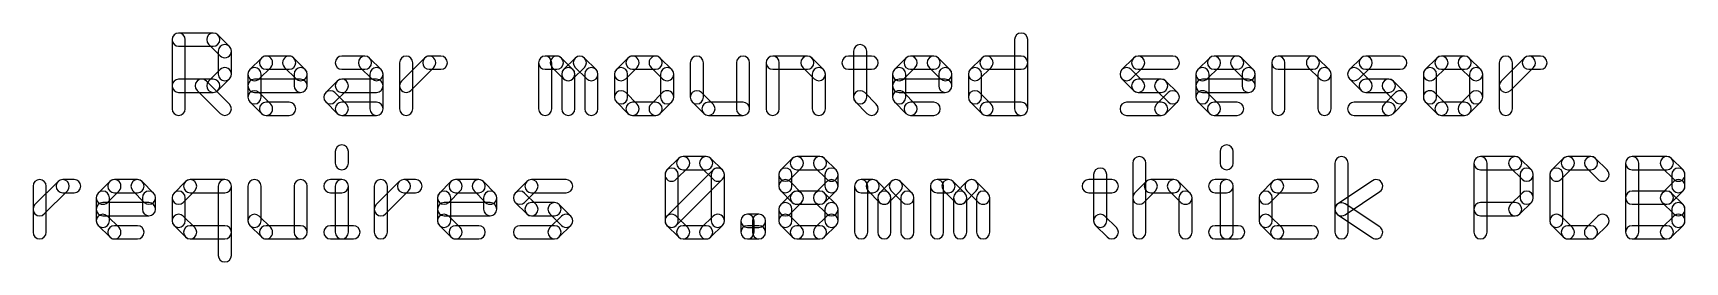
# Model space of a CAD drawing. Extents: x -0.1 to 53.2, y -0.1 to 26.1.
# Drawn here: x 27.78 to 53.25, y 10.76 to 14.29 of the extents above; entities that cross this region are included whole.
import ezdxf

# ---------------------------------------------------------------- set-up
doc = ezdxf.new("R2010")
doc.units = 0
doc.layers.add('20', color=7, linetype='CONTINUOUS')

msp = doc.modelspace()

# ---------------------------------------------------------------- linework, layer by layer
at = {"layer": '20'}
for points in [[(30.1237, 13.1191), (30.1237, 14.1868, 1), (29.9205, 14.1868), (29.9205, 13.1191, 1)], [(30.0221, 14.0852), (30.556, 14.0852, 1), (30.556, 14.2884), (30.0221, 14.2884, 1)], [(30.4841, 14.115), (30.6621, 13.937, 1), (30.8058, 14.0807), (30.6278, 14.2587, 1)], [(42.911, 14.1868), (42.911, 13.1191, 1), (43.1142, 13.1191), (43.1142, 14.1868, 1)], [(30.6323, 14.0089), (30.6323, 13.653, 1), (30.8355, 13.653), (30.8355, 14.0089, 1)], [(40.4281, 14.0089), (40.4281, 13.2971, 1), (40.6313, 13.2971), (40.6313, 14.0089, 1)], [(31.2633, 13.5811), (31.4413, 13.7591, 1), (31.2976, 13.9027), (31.1197, 13.7248, 1)], [(31.3695, 13.7293), (31.7254, 13.7293, 1), (31.7254, 13.9325), (31.3695, 13.9325, 1)], [(31.6535, 13.7591), (31.8315, 13.5811, 1), (31.9752, 13.7248), (31.7972, 13.9027, 1)], [(32.5389, 13.7293), (32.8948, 13.7293, 1), (32.8948, 13.9325), (32.5389, 13.9325, 1)], [(32.8229, 13.7591), (33.0009, 13.5811, 1), (33.1445, 13.7248), (32.9666, 13.9027, 1)], [(33.6319, 13.1191), (33.6319, 13.8309, 1), (33.4287, 13.8309), (33.4287, 13.1191, 1)], [(33.6021, 13.4032), (33.958, 13.7591, 1), (33.8144, 13.9027), (33.4585, 13.5468, 1)], [(33.8862, 13.7293), (34.0642, 13.7293, 1), (34.0642, 13.9325), (33.8862, 13.9325, 1)], [(35.7758, 13.1191), (35.7758, 13.8309, 1), (35.5726, 13.8309), (35.5726, 13.1191, 1)], [(35.6742, 13.7293), (35.8521, 13.7293, 1), (35.8521, 13.9325), (35.6742, 13.9325, 1)], [(35.7803, 13.7591), (35.9583, 13.5811, 1), (36.1019, 13.7248), (35.924, 13.9027, 1)], [(36.1019, 13.5811), (36.2799, 13.7591, 1), (36.1362, 13.9027), (35.9583, 13.7248, 1)], [(36.1362, 13.7591), (36.3142, 13.5811, 1), (36.4578, 13.7248), (36.2799, 13.9027, 1)], [(36.9497, 13.9027), (36.7717, 13.7248, 1), (36.9154, 13.5811), (37.0934, 13.7591, 1)], [(37.3774, 13.9325), (37.0215, 13.9325, 1), (37.0215, 13.7293), (37.3774, 13.7293, 1)], [(37.6272, 13.7248), (37.4493, 13.9027, 1), (37.3056, 13.7591), (37.4836, 13.5811, 1)], [(37.9114, 13.8309), (37.9114, 13.2971, 1), (38.1146, 13.2971), (38.1146, 13.8309, 1)], [(38.8264, 13.1191), (38.8264, 13.8309, 1), (38.6232, 13.8309), (38.6232, 13.1191, 1)], [(39.284, 13.1191), (39.284, 13.8309, 1), (39.0808, 13.8309), (39.0808, 13.1191, 1)], [(39.1824, 13.7293), (39.7162, 13.7293, 1), (39.7162, 13.9325), (39.1824, 13.9325, 1)], [(39.6444, 13.7591), (39.8223, 13.5811, 1), (39.966, 13.7248), (39.7881, 13.9027, 1)], [(40.3518, 13.7293), (40.7077, 13.7293, 1), (40.7077, 13.9325), (40.3518, 13.9325, 1)], [(41.2032, 13.5811), (41.3812, 13.7591, 1), (41.2375, 13.9027), (41.0595, 13.7248, 1)], [(41.3093, 13.7293), (41.6652, 13.7293, 1), (41.6652, 13.9325), (41.3093, 13.9325, 1)], [(41.5934, 13.7591), (41.7713, 13.5811, 1), (41.915, 13.7248), (41.7371, 13.9027, 1)], [(42.3726, 13.5811), (42.5506, 13.7591, 1), (42.4069, 13.9027), (42.2289, 13.7248, 1)], [(42.4787, 13.7293), (43.0126, 13.7293, 1), (43.0126, 13.9325), (42.4787, 13.9325, 1)], [(44.7114, 13.5811), (44.8894, 13.7591, 1), (44.7457, 13.9027), (44.5677, 13.7248, 1)], [(44.8175, 13.7293), (45.3514, 13.7293, 1), (45.3514, 13.9325), (44.8175, 13.9325, 1)], [(45.8808, 13.5811), (46.0588, 13.7591, 1), (45.9151, 13.9027), (45.7371, 13.7248, 1)], [(45.9869, 13.7293), (46.3428, 13.7293, 1), (46.3428, 13.9325), (45.9869, 13.9325, 1)], [(46.271, 13.7591), (46.4489, 13.5811, 1), (46.5926, 13.7248), (46.4147, 13.9027, 1)], [(47.08, 13.1191), (47.08, 13.8309, 1), (46.8768, 13.8309), (46.8768, 13.1191, 1)], [(46.9784, 13.7293), (47.5122, 13.7293, 1), (47.5122, 13.9325), (46.9784, 13.9325, 1)], [(47.4404, 13.7591), (47.6183, 13.5811, 1), (47.762, 13.7248), (47.5841, 13.9027, 1)], [(48.2196, 13.5811), (48.3975, 13.7591, 1), (48.2539, 13.9027), (48.0759, 13.7248, 1)], [(48.3257, 13.7293), (48.8596, 13.7293, 1), (48.8596, 13.9325), (48.3257, 13.9325, 1)], [(49.4233, 13.9027), (49.2453, 13.7248, 1), (49.389, 13.5811), (49.5669, 13.7591, 1)], [(49.851, 13.9325), (49.4951, 13.9325, 1), (49.4951, 13.7293), (49.851, 13.7293, 1)], [(50.1008, 13.7248), (49.9229, 13.9027, 1), (49.7792, 13.7591), (49.9571, 13.5811, 1)], [(50.5584, 13.4032), (50.9143, 13.7591, 1), (50.7706, 13.9027), (50.4147, 13.5468, 1)], [(50.5881, 13.1191), (50.5881, 13.8309, 1), (50.385, 13.8309), (50.385, 13.1191, 1)], [(50.8425, 13.7293), (51.0204, 13.7293, 1), (51.0204, 13.9325), (50.8425, 13.9325, 1)], [(30.556, 13.5766), (30.0221, 13.5766, 1), (30.0221, 13.3734), (30.556, 13.3734, 1)], [(30.3062, 13.4032), (30.6621, 13.0473, 1), (30.8058, 13.1909), (30.4499, 13.5468, 1)], [(30.6621, 13.7248), (30.4841, 13.5468, 1), (30.6278, 13.4032), (30.8058, 13.5811, 1)], [(31.2931, 13.2971), (31.2931, 13.653, 1), (31.0899, 13.653), (31.0899, 13.2971, 1)], [(31.9033, 13.5766), (31.1915, 13.5766, 1), (31.1915, 13.3734), (31.9033, 13.3734, 1)], [(31.8017, 13.653), (31.8017, 13.475, 1), (32.0049, 13.475), (32.0049, 13.653, 1)], [(32.4327, 13.2252), (32.6107, 13.4032, 1), (32.467, 13.5468), (32.2891, 13.3689, 1)], [(32.5389, 13.3734), (33.0727, 13.3734, 1), (33.0727, 13.5766), (32.5389, 13.5766, 1)], [(32.9711, 13.653), (32.9711, 13.1191, 1), (33.1743, 13.1191), (33.1743, 13.653, 1)], [(35.9285, 13.653), (35.9285, 13.1191, 1), (36.1317, 13.1191), (36.1317, 13.653, 1)], [(36.2844, 13.653), (36.2844, 13.1191, 1), (36.4876, 13.1191), (36.4876, 13.653, 1)], [(36.742, 13.653), (36.742, 13.2971, 1), (36.9452, 13.2971), (36.9452, 13.653, 1)], [(37.657, 13.2971), (37.657, 13.653, 1), (37.4538, 13.653), (37.4538, 13.2971, 1)], [(39.7926, 13.653), (39.7926, 13.1191, 1), (39.9958, 13.1191), (39.9958, 13.653, 1)], [(41.233, 13.2971), (41.233, 13.653, 1), (41.0298, 13.653), (41.0298, 13.2971, 1)], [(41.8432, 13.5766), (41.1314, 13.5766, 1), (41.1314, 13.3734), (41.8432, 13.3734, 1)], [(41.7416, 13.653), (41.7416, 13.475, 1), (41.9448, 13.475), (41.9448, 13.653, 1)], [(42.4024, 13.2971), (42.4024, 13.653, 1), (42.1992, 13.653), (42.1992, 13.2971, 1)], [(44.8894, 13.5468), (44.7114, 13.7248, 1), (44.5677, 13.5811), (44.7457, 13.4032, 1)], [(45.1734, 13.5766), (44.8175, 13.5766, 1), (44.8175, 13.3734), (45.1734, 13.3734, 1)], [(45.4232, 13.3689), (45.2453, 13.5468, 1), (45.1016, 13.4032), (45.2795, 13.2252, 1)], [(45.9106, 13.2971), (45.9106, 13.653, 1), (45.7074, 13.653), (45.7074, 13.2971, 1)], [(46.5208, 13.5766), (45.809, 13.5766, 1), (45.809, 13.3734), (46.5208, 13.3734, 1)], [(46.4192, 13.653), (46.4192, 13.475, 1), (46.6224, 13.475), (46.6224, 13.653, 1)], [(47.5886, 13.653), (47.5886, 13.1191, 1), (47.7918, 13.1191), (47.7918, 13.653, 1)], [(48.3975, 13.5468), (48.2196, 13.7248, 1), (48.0759, 13.5811), (48.2539, 13.4032, 1)], [(48.6816, 13.5766), (48.3257, 13.5766, 1), (48.3257, 13.3734), (48.6816, 13.3734, 1)], [(48.9314, 13.3689), (48.7535, 13.5468, 1), (48.6098, 13.4032), (48.7877, 13.2252, 1)], [(49.2156, 13.653), (49.2156, 13.2971, 1), (49.4188, 13.2971), (49.4188, 13.653, 1)], [(50.1306, 13.2971), (50.1306, 13.653, 1), (49.9274, 13.653), (49.9274, 13.2971, 1)], [(31.4413, 13.1909), (31.2633, 13.3689, 1), (31.1197, 13.2252), (31.2976, 13.0473, 1)], [(32.6107, 13.1909), (32.4327, 13.3689, 1), (32.2891, 13.2252), (32.467, 13.0473, 1)], [(36.7717, 13.2252), (36.9497, 13.0473, 1), (37.0934, 13.1909), (36.9154, 13.3689, 1)], [(37.4493, 13.0473), (37.6272, 13.2252, 1), (37.4836, 13.3689), (37.3056, 13.1909, 1)], [(37.9411, 13.2252), (38.1191, 13.0473, 1), (38.2628, 13.1909), (38.0848, 13.3689, 1)], [(40.4579, 13.2252), (40.6358, 13.0473, 1), (40.7795, 13.1909), (40.6016, 13.3689, 1)], [(41.3812, 13.1909), (41.2032, 13.3689, 1), (41.0595, 13.2252), (41.2375, 13.0473, 1)], [(42.5506, 13.1909), (42.3726, 13.3689, 1), (42.2289, 13.2252), (42.4069, 13.0473, 1)], [(45.2453, 13.0473), (45.4232, 13.2252, 1), (45.2795, 13.3689), (45.1016, 13.1909, 1)], [(46.0588, 13.1909), (45.8808, 13.3689, 1), (45.7371, 13.2252), (45.9151, 13.0473, 1)], [(48.7535, 13.0473), (48.9314, 13.2252, 1), (48.7877, 13.3689), (48.6098, 13.1909, 1)], [(49.2453, 13.2252), (49.4233, 13.0473, 1), (49.5669, 13.1909), (49.389, 13.3689, 1)], [(49.9229, 13.0473), (50.1008, 13.2252, 1), (49.9571, 13.3689), (49.7792, 13.1909, 1)], [(31.7254, 13.2207), (31.3695, 13.2207, 1), (31.3695, 13.0175), (31.7254, 13.0175, 1)], [(33.0727, 13.2207), (32.5389, 13.2207, 1), (32.5389, 13.0175), (33.0727, 13.0175, 1)], [(37.0215, 13.0175), (37.3774, 13.0175, 1), (37.3774, 13.2207), (37.0215, 13.2207, 1)], [(38.1909, 13.0175), (38.7248, 13.0175, 1), (38.7248, 13.2207), (38.1909, 13.2207, 1)], [(41.6652, 13.2207), (41.3093, 13.2207, 1), (41.3093, 13.0175), (41.6652, 13.0175, 1)], [(43.0126, 13.2207), (42.4787, 13.2207, 1), (42.4787, 13.0175), (43.0126, 13.0175, 1)], [(44.6396, 13.0175), (45.1734, 13.0175, 1), (45.1734, 13.2207), (44.6396, 13.2207, 1)], [(46.3428, 13.2207), (45.9869, 13.2207, 1), (45.9869, 13.0175), (46.3428, 13.0175, 1)], [(48.1478, 13.0175), (48.6816, 13.0175, 1), (48.6816, 13.2207), (48.1478, 13.2207, 1)], [(49.4951, 13.0175), (49.851, 13.0175, 1), (49.851, 13.2207), (49.4951, 13.2207, 1)], [(32.4372, 12.4598), (32.4372, 12.2818, 1), (32.6404, 12.2818), (32.6404, 12.4598, 1)], [(46.0802, 12.4598), (46.0802, 12.2818, 1), (46.2834, 12.2818), (46.2834, 12.4598, 1)], [(37.695, 12.032), (37.873, 12.21, 1), (37.7293, 12.3537), (37.5513, 12.1757, 1)], [(37.8011, 12.1802), (38.157, 12.1802, 1), (38.157, 12.3834), (37.8011, 12.3834, 1)], [(38.0852, 12.21), (38.2631, 12.032, 1), (38.4068, 12.1757), (38.2289, 12.3537, 1)], [(39.4491, 12.032), (39.6271, 12.21, 1), (39.4834, 12.3537), (39.3054, 12.1757, 1)], [(39.5552, 12.1802), (39.9111, 12.1802, 1), (39.9111, 12.3834), (39.5552, 12.3834, 1)], [(39.8393, 12.21), (40.0172, 12.032, 1), (40.1609, 12.1757), (39.983, 12.3537, 1)], [(44.7329, 12.2818), (44.7329, 11.2141, 1), (44.9361, 11.2141), (44.9361, 12.2818, 1)], [(48.0544, 11.2141), (48.0544, 12.2818, 1), (47.8512, 12.2818), (47.8512, 11.2141, 1)], [(50.1983, 11.2141), (50.1983, 12.2818, 1), (49.9951, 12.2818), (49.9951, 11.2141, 1)], [(50.0967, 12.1802), (50.6306, 12.1802, 1), (50.6306, 12.3834), (50.0967, 12.3834, 1)], [(50.5588, 12.21), (50.7367, 12.032, 1), (50.8804, 12.1757), (50.7024, 12.3537, 1)], [(51.3722, 12.3537), (51.1943, 12.1757, 1), (51.338, 12.032), (51.5159, 12.21, 1)], [(51.8, 12.3834), (51.4441, 12.3834, 1), (51.4441, 12.1802), (51.8, 12.1802, 1)], [(52.0498, 12.1757), (51.8718, 12.3537, 1), (51.7282, 12.21), (51.9061, 12.032, 1)], [(52.5371, 11.2141), (52.5371, 12.2818, 1), (52.3339, 12.2818), (52.3339, 11.2141, 1)], [(52.4355, 12.1802), (52.9694, 12.1802, 1), (52.9694, 12.3834), (52.4355, 12.3834, 1)], [(52.8975, 12.21), (53.0755, 12.032, 1), (53.2192, 12.1757), (53.0412, 12.3537, 1)], [(27.9798, 11.2141), (27.9798, 11.9259, 1), (27.7766, 11.9259), (27.7766, 11.2141, 1)], [(27.95, 11.4982), (28.306, 11.8541, 1), (28.1623, 11.9977), (27.8064, 11.6418, 1)], [(28.2341, 11.8243), (28.4121, 11.8243, 1), (28.4121, 12.0275), (28.2341, 12.0275, 1)], [(28.9245, 11.6761), (29.1025, 11.8541, 1), (28.9588, 11.9977), (28.7809, 11.8198, 1)], [(29.0307, 11.8243), (29.3866, 11.8243, 1), (29.3866, 12.0275), (29.0307, 12.0275, 1)], [(29.3147, 11.8541), (29.4927, 11.6761, 1), (29.6364, 11.8198), (29.4584, 11.9977, 1)], [(30.1282, 11.9977), (29.9503, 11.8198, 1), (30.0939, 11.6761), (30.2719, 11.8541, 1)], [(30.7339, 12.0275), (30.2001, 12.0275, 1), (30.2001, 11.8243), (30.7339, 11.8243, 1)], [(30.8355, 10.8582), (30.8355, 11.9259, 1), (30.6323, 11.9259), (30.6323, 10.8582, 1)], [(31.0899, 11.9259), (31.0899, 11.3921, 1), (31.2931, 11.3921), (31.2931, 11.9259, 1)], [(32.0049, 11.2141), (32.0049, 11.9259, 1), (31.8017, 11.9259), (31.8017, 11.2141, 1)], [(32.3609, 11.8243), (32.5388, 11.8243, 1), (32.5388, 12.0275), (32.3609, 12.0275, 1)], [(32.4372, 11.9259), (32.4372, 11.2141, 1), (32.6404, 11.2141), (32.6404, 11.9259, 1)], [(33.2421, 11.2141), (33.2421, 11.9259, 1), (33.0389, 11.9259), (33.0389, 11.2141, 1)], [(33.2123, 11.4982), (33.5682, 11.8541, 1), (33.4246, 11.9977), (33.0686, 11.6418, 1)], [(33.4964, 11.8243), (33.6743, 11.8243, 1), (33.6743, 12.0275), (33.4964, 12.0275, 1)], [(34.1868, 11.6761), (34.3648, 11.8541, 1), (34.2211, 11.9977), (34.0431, 11.8198, 1)], [(34.2929, 11.8243), (34.6488, 11.8243, 1), (34.6488, 12.0275), (34.2929, 12.0275, 1)], [(34.577, 11.8541), (34.755, 11.6761, 1), (34.8986, 11.8198), (34.7207, 11.9977, 1)], [(35.3562, 11.6761), (35.5342, 11.8541, 1), (35.3905, 11.9977), (35.2125, 11.8198, 1)], [(35.4623, 11.8243), (35.9962, 11.8243, 1), (35.9962, 12.0275), (35.4623, 12.0275, 1)], [(37.695, 11.3202), (38.4068, 12.032, 1), (38.2631, 12.1757), (37.5513, 11.4639, 1)], [(37.7248, 11.3921), (37.7248, 12.1039, 1), (37.5216, 12.1039), (37.5216, 11.3921, 1)], [(38.2334, 12.1039), (38.2334, 11.3921, 1), (38.4366, 11.3921), (38.4366, 12.1039, 1)], [(39.4789, 11.9259), (39.4789, 12.1039, 1), (39.2757, 12.1039), (39.2757, 11.9259, 1)], [(39.6271, 11.8198), (39.4491, 11.9977, 1), (39.3054, 11.8541), (39.4834, 11.6761, 1)], [(40.0172, 11.9977), (39.8393, 11.8198, 1), (39.983, 11.6761), (40.1609, 11.8541, 1)], [(39.9875, 12.1039), (39.9875, 11.9259, 1), (40.1907, 11.9259), (40.1907, 12.1039, 1)], [(40.6483, 11.2141), (40.6483, 11.9259, 1), (40.4451, 11.9259), (40.4451, 11.2141, 1)], [(40.5467, 11.8243), (40.7246, 11.8243, 1), (40.7246, 12.0275), (40.5467, 12.0275, 1)], [(40.6528, 11.8541), (40.8307, 11.6761, 1), (40.9744, 11.8198), (40.7965, 11.9977, 1)], [(40.9744, 11.6761), (41.1524, 11.8541, 1), (41.0087, 11.9977), (40.8307, 11.8198, 1)], [(41.0087, 11.8541), (41.1866, 11.6761, 1), (41.3303, 11.8198), (41.1524, 11.9977, 1)], [(41.8177, 11.2141), (41.8177, 11.9259, 1), (41.6145, 11.9259), (41.6145, 11.2141, 1)], [(41.7161, 11.8243), (41.894, 11.8243, 1), (41.894, 12.0275), (41.7161, 12.0275, 1)], [(41.8222, 11.8541), (42.0001, 11.6761, 1), (42.1438, 11.8198), (41.9659, 11.9977, 1)], [(42.1438, 11.6761), (42.3218, 11.8541, 1), (42.1781, 11.9977), (42.0001, 11.8198, 1)], [(42.1781, 11.8541), (42.356, 11.6761, 1), (42.4997, 11.8198), (42.3218, 11.9977, 1)], [(44.0549, 11.8243), (44.4108, 11.8243, 1), (44.4108, 12.0275), (44.0549, 12.0275, 1)], [(44.1312, 12.1039), (44.1312, 11.3921, 1), (44.3344, 11.3921), (44.3344, 12.1039, 1)], [(44.9063, 11.6761), (45.0842, 11.8541, 1), (44.9406, 11.9977), (44.7626, 11.8198, 1)], [(45.0124, 11.8243), (45.3683, 11.8243, 1), (45.3683, 12.0275), (45.0124, 12.0275, 1)], [(45.2965, 11.8541), (45.4744, 11.6761, 1), (45.6181, 11.8198), (45.4402, 11.9977, 1)], [(46.0039, 11.8243), (46.1818, 11.8243, 1), (46.1818, 12.0275), (46.0039, 12.0275, 1)], [(46.0802, 11.9259), (46.0802, 11.2141, 1), (46.2834, 11.2141), (46.2834, 11.9259, 1)], [(46.8896, 11.9977), (46.7116, 11.8198, 1), (46.8553, 11.6761), (47.0332, 11.8541, 1)], [(47.4953, 12.0275), (46.9614, 12.0275, 1), (46.9614, 11.8243), (47.4953, 11.8243, 1)], [(48.0092, 11.4855), (48.5431, 11.8414, 1), (48.4303, 12.0104), (47.8965, 11.6545, 1)], [(50.7069, 12.1039), (50.7069, 11.748, 1), (50.9101, 11.748), (50.9101, 12.1039, 1)], [(51.1645, 12.1039), (51.1645, 11.3921, 1), (51.3677, 11.3921), (51.3677, 12.1039, 1)], [(53.0755, 11.9977), (52.8975, 11.8198, 1), (53.0412, 11.6761), (53.2192, 11.8541, 1)], [(53.0457, 12.1039), (53.0457, 11.9259, 1), (53.2489, 11.9259), (53.2489, 12.1039, 1)], [(28.9543, 11.3921), (28.9543, 11.748, 1), (28.7511, 11.748), (28.7511, 11.3921, 1)], [(29.4629, 11.748), (29.4629, 11.57, 1), (29.6661, 11.57), (29.6661, 11.748, 1)], [(29.9205, 11.748), (29.9205, 11.3921, 1), (30.1237, 11.3921), (30.1237, 11.748, 1)], [(34.2166, 11.3921), (34.2166, 11.748, 1), (34.0134, 11.748), (34.0134, 11.3921, 1)], [(34.7252, 11.748), (34.7252, 11.57, 1), (34.9284, 11.57), (34.9284, 11.748, 1)], [(35.5342, 11.6418), (35.3562, 11.8198, 1), (35.2125, 11.6761), (35.3905, 11.4982, 1)], [(39.4491, 11.4982), (39.6271, 11.6761, 1), (39.4834, 11.8198), (39.3054, 11.6418, 1)], [(39.5552, 11.6464), (39.9111, 11.6464, 1), (39.9111, 11.8496), (39.5552, 11.8496, 1)], [(39.8393, 11.6761), (40.0172, 11.4982, 1), (40.1609, 11.6418), (39.983, 11.8198, 1)], [(40.801, 11.748), (40.801, 11.2141, 1), (41.0042, 11.2141), (41.0042, 11.748, 1)], [(41.1569, 11.748), (41.1569, 11.2141, 1), (41.3601, 11.2141), (41.3601, 11.748, 1)], [(41.9704, 11.748), (41.9704, 11.2141, 1), (42.1736, 11.2141), (42.1736, 11.748, 1)], [(42.3263, 11.748), (42.3263, 11.2141, 1), (42.5295, 11.2141), (42.5295, 11.748, 1)], [(45.4447, 11.748), (45.4447, 11.2141, 1), (45.6479, 11.2141), (45.6479, 11.748, 1)], [(46.6819, 11.748), (46.6819, 11.3921, 1), (46.885, 11.3921), (46.885, 11.748, 1)], [(50.7367, 11.8198), (50.5588, 11.6418, 1), (50.7024, 11.4982), (50.8804, 11.6761, 1)], [(52.4355, 11.6464), (52.9694, 11.6464, 1), (52.9694, 11.8496), (52.4355, 11.8496, 1)], [(52.8975, 11.6761), (53.0755, 11.4982, 1), (53.2192, 11.6418), (53.0412, 11.8198, 1)], [(29.5645, 11.6716), (28.8527, 11.6716, 1), (28.8527, 11.4684), (29.5645, 11.4684, 1)], [(29.1025, 11.2859), (28.9245, 11.4639, 1), (28.7809, 11.3202), (28.9588, 11.1423, 1)], [(29.9503, 11.3202), (30.1282, 11.1423, 1), (30.2719, 11.2859), (30.0939, 11.4639, 1)], [(31.1197, 11.3202), (31.2976, 11.1423, 1), (31.4413, 11.2859), (31.2633, 11.4639, 1)], [(34.3648, 11.2859), (34.1868, 11.4639, 1), (34.0431, 11.3202), (34.2211, 11.1423, 1)], [(34.8268, 11.6716), (34.115, 11.6716, 1), (34.115, 11.4684), (34.8268, 11.4684, 1)], [(35.8182, 11.6716), (35.4623, 11.6716, 1), (35.4623, 11.4684), (35.8182, 11.4684, 1)], [(36.068, 11.4639), (35.8901, 11.6418, 1), (35.7464, 11.4982), (35.9243, 11.3202, 1)], [(35.8901, 11.1423), (36.068, 11.3202, 1), (35.9243, 11.4639), (35.7464, 11.2859, 1)], [(37.873, 11.2859), (37.695, 11.4639, 1), (37.5513, 11.3202), (37.7293, 11.1423, 1)], [(38.2631, 11.4639), (38.0852, 11.2859, 1), (38.2289, 11.1423), (38.4068, 11.3202, 1)], [(38.8942, 11.2141), (38.8942, 11.3921, 1), (38.691, 11.3921), (38.691, 11.2141, 1)], [(38.7926, 11.2905), (38.9705, 11.2905, 1), (38.9705, 11.4937), (38.7926, 11.4937, 1)], [(38.8689, 11.3921), (38.8689, 11.2141, 1), (39.0721, 11.2141), (39.0721, 11.3921, 1)], [(39.6271, 11.2859), (39.4491, 11.4639, 1), (39.3054, 11.3202), (39.4834, 11.1423, 1)], [(39.4789, 11.3921), (39.4789, 11.57, 1), (39.2757, 11.57), (39.2757, 11.3921, 1)], [(40.0172, 11.4639), (39.8393, 11.2859, 1), (39.983, 11.1423), (40.1609, 11.3202, 1)], [(39.9875, 11.57), (39.9875, 11.3921, 1), (40.1907, 11.3921), (40.1907, 11.57, 1)], [(44.161, 11.3202), (44.3389, 11.1423, 1), (44.4826, 11.2859), (44.3047, 11.4639, 1)], [(46.7116, 11.3202), (46.8896, 11.1423, 1), (47.0332, 11.2859), (46.8553, 11.4639, 1)], [(48.5431, 11.2986), (48.0092, 11.6545, 1), (47.8965, 11.4855), (48.4303, 11.1296, 1)], [(50.6306, 11.6716), (50.0967, 11.6716, 1), (50.0967, 11.4684), (50.6306, 11.4684, 1)], [(51.1943, 11.3202), (51.3722, 11.1423, 1), (51.5159, 11.2859), (51.338, 11.4639, 1)], [(51.8718, 11.1423), (52.0498, 11.3202, 1), (51.9061, 11.4639), (51.7282, 11.2859, 1)], [(53.0755, 11.4639), (52.8975, 11.2859, 1), (53.0412, 11.1423), (53.2192, 11.3202, 1)], [(53.0457, 11.57), (53.0457, 11.3921, 1), (53.2489, 11.3921), (53.2489, 11.57, 1)], [(29.3866, 11.3157), (29.0307, 11.3157, 1), (29.0307, 11.1125), (29.3866, 11.1125, 1)], [(30.2001, 11.1125), (30.7339, 11.1125, 1), (30.7339, 11.3157), (30.2001, 11.3157, 1)], [(31.3694, 11.1125), (31.9033, 11.1125, 1), (31.9033, 11.3157), (31.3694, 11.3157, 1)], [(32.3609, 11.1125), (32.7168, 11.1125, 1), (32.7168, 11.3157), (32.3609, 11.3157, 1)], [(34.6488, 11.3157), (34.2929, 11.3157, 1), (34.2929, 11.1125), (34.6488, 11.1125, 1)], [(35.2844, 11.1125), (35.8182, 11.1125, 1), (35.8182, 11.3157), (35.2844, 11.3157, 1)], [(38.157, 11.3157), (37.8011, 11.3157, 1), (37.8011, 11.1125), (38.157, 11.1125, 1)], [(38.9705, 11.3157), (38.7926, 11.3157, 1), (38.7926, 11.1125), (38.9705, 11.1125, 1)], [(39.9111, 11.3157), (39.5552, 11.3157, 1), (39.5552, 11.1125), (39.9111, 11.1125, 1)], [(46.0039, 11.1125), (46.3598, 11.1125, 1), (46.3598, 11.3157), (46.0039, 11.3157, 1)], [(46.9614, 11.1125), (47.4953, 11.1125, 1), (47.4953, 11.3157), (46.9614, 11.3157, 1)], [(51.4441, 11.1125), (51.8, 11.1125, 1), (51.8, 11.3157), (51.4441, 11.3157, 1)], [(52.9694, 11.3157), (52.4355, 11.3157, 1), (52.4355, 11.1125), (52.9694, 11.1125, 1)]]:
    msp.add_lwpolyline(points, format="xyb", close=True, dxfattribs=at)

doc.saveas('drawing.dxf')
